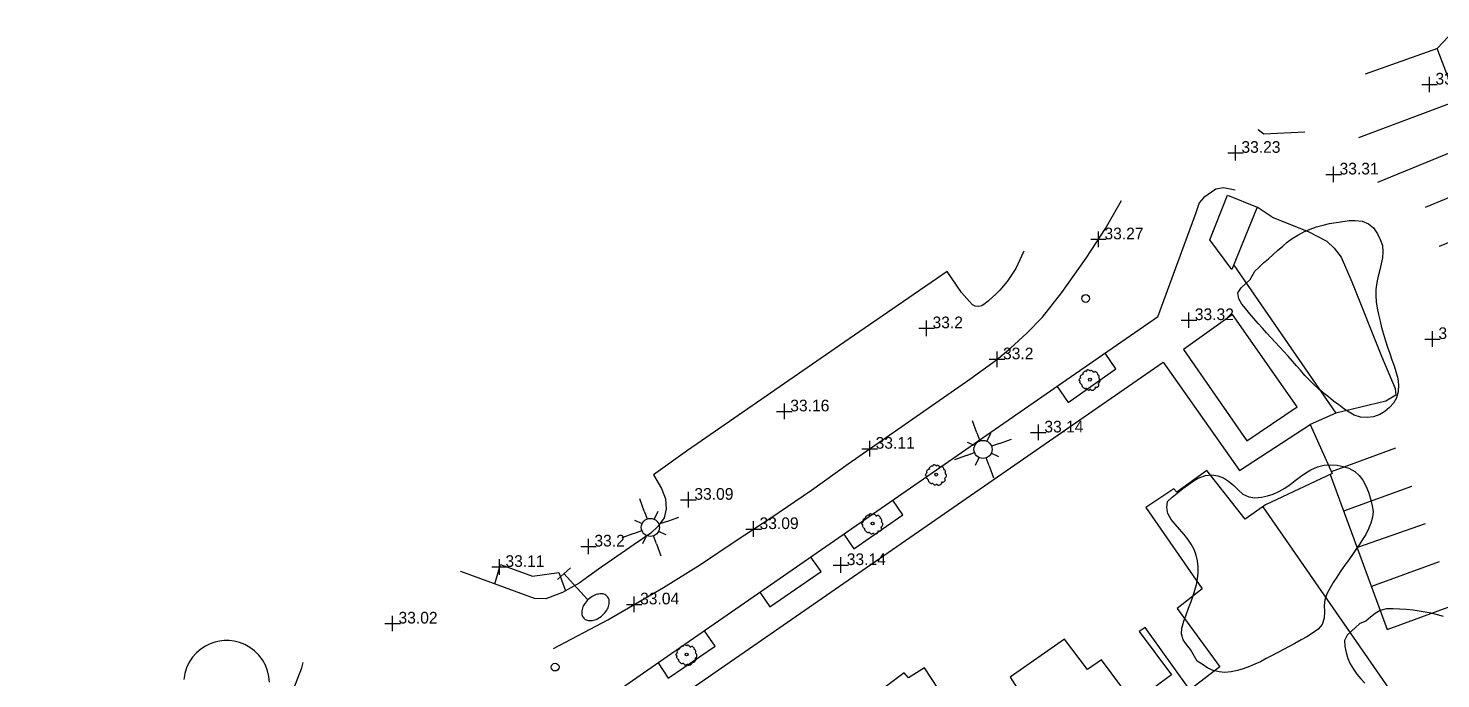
# Model space of a CAD drawing. Extents: x 471511 to 473316, y 4381952 to 4383346.
# Drawn here: x 472821.9 to 472912.6, y 4383178.4 to 4383220.2 of the extents above; entities that cross this region are included whole.
import ezdxf

# ---------------------------------------------------------------- set-up
doc = ezdxf.new("R2010")
doc.units = 0
doc.header["$LTSCALE"] = 4
doc.header["$MEASUREMENT"] = 0
doc.header["$PDMODE"] = 2
doc.header["$PDSIZE"] = 0.5
doc.layers.get('0').update_dxf_attribs({"linetype": 'CONTINUOUS'})
for name, color, linetype in [('290', 253, 'CONTINUOUS'), ('400', 7, 'CONTINUOUS'), ('410', 201, 'CONTINUOUS'), ('411', 12, 'CONTINUOUS'), ('505', 60, 'CONTINUOUS'), ('7101', 7, 'CONTINUOUS'), ('7400', 2, 'CONTINUOUS'), ('7403', 1, 'CONTINUOUS'), ('7440', 7, 'CONTINUOUS'), ('7515', 53, 'CONTINUOUS'), ('7516', 7, 'CONTINUOUS')]:
    doc.layers.add(name, color=color, linetype=linetype)

# ---------------------------------------------------------------- blocks, each defined once
blk = doc.blocks.new('MOJON')
blk.add_circle((0, 0), 0.25)
blk = doc.blocks.new('ARBOL')
at = {"color": 3}
for p, q in [((-1.26, 0.07), (-1.27, -0.01)), ((-1.23, 0.15), (-1.26, 0.07)), ((-1.17, 0.24), (-1.23, 0.15)), ((-1.18, 0.48), (-1.21, 0.39)), ((-1.21, 0.39), (-1.2, 0.31)), ((-1.2, 0.31), (-1.16, 0.22)), ((-1.11, 0.55), (-1.18, 0.48)), ((-1.03, 0.59), (-1.11, 0.55)), ((-1.01, 0.67), (-1.03, 0.59)), ((-0.96, 0.76), (-1.01, 0.67)), ((-0.92, 0.97), (-0.96, 0.88)), ((-0.96, 0.88), (-0.96, 0.7)), ((-0.85, 1.04), (-0.92, 0.97)), ((-0.77, 1.08), (-0.85, 1.04)), ((-0.7, 1.09), (-0.77, 1.08)), ((-0.5, 1.09), (-0.7, 1.09)), ((-0.49, 1.11), (-0.5, 1.08)), ((-0.46, 1.23), (-0.49, 1.11)), ((-0.38, 1.32), (-0.46, 1.23)), ((-0.31, 1.35), (-0.38, 1.32)), ((-0.23, 1.36), (-0.31, 1.35)), ((-0.11, 1.36), (-0.23, 1.36)), ((0, 1.35), (-0.11, 1.36)), ((0.07, 1.26), (0, 1.35)), ((0.12, 1.18), (0.07, 1.26)), ((0.17, 1.25), (0.12, 1.16)), ((0.12, 1.16), (0.12, 1.16)), ((0.24, 1.31), (0.17, 1.25)), ((0.32, 1.32), (0.24, 1.31)), ((0.39, 1.31), (0.32, 1.32)), ((0.55, 1.31), (0.39, 1.31)), ((0.62, 1.26), (0.55, 1.31)), ((0.7, 1.22), (0.62, 1.26)), ((0.76, 1.14), (0.7, 1.22)), ((0.77, 0.97), (0.7, 0.98)), ((0.77, 1.05), (0.76, 1.14)), ((0.77, 0.97), (0.77, 1.05)), ((0.86, 0.95), (0.77, 0.97)), ((0.96, 0.93), (0.86, 0.95)), ((1.03, 0.87), (0.96, 0.93)), ((1.07, 0.79), (1.03, 0.87)), ((1.08, 0.7), (1.07, 0.79)), ((1.1, 0.49), (1.07, 0.51)), ((1.08, 0.6), (1.08, 0.7)), ((1.09, 0.52), (1.08, 0.6)), ((1.17, 0.48), (1.1, 0.49)), ((1.25, 0.41), (1.17, 0.48)), ((1.29, 0.32), (1.25, 0.41)), ((1.3, 0.24), (1.29, 0.32)), ((1.3, 0.15), (1.3, 0.24)), ((1.31, 0.06), (1.3, 0.15)), ((1.31, -0.03), (1.31, 0.06)), ((-1.27, -0.01), (-1.26, -0.13)), ((-1.26, -0.13), (-1.26, -0.21)), ((-1.26, -0.21), (-1.23, -0.3)), ((-1.23, -0.3), (-1.16, -0.32)), ((-1.16, -0.32), (-1.08, -0.34)), ((-1.08, -0.34), (-1.01, -0.35)), ((-1.01, -0.35), (-0.95, -0.35)), ((-0.96, -0.38), (-1.01, -0.49)), ((-1.01, -0.49), (-1, -0.58)), ((-1, -0.58), (-0.96, -0.66)), ((-0.96, -0.66), (-0.96, -0.74)), ((-0.96, -0.74), (-0.88, -0.8)), ((-0.88, -0.8), (-0.8, -0.81)), ((-0.8, -0.81), (-0.72, -0.81)), ((-0.76, -0.81), (-0.75, -0.9)), ((-0.75, -0.9), (-0.73, -0.98)), ((-0.73, -0.98), (-0.68, -1.07)), ((-0.68, -1.07), (-0.61, -1.15)), ((-0.61, -1.15), (-0.53, -1.14)), ((-0.53, -1.14), (-0.45, -1.12)), ((-0.45, -1.12), (-0.37, -1.07)), ((-0.37, -1.05), (-0.37, -1.15)), ((-0.37, -1.15), (-0.27, -1.21)), ((-0.27, -1.21), (-0.19, -1.22)), ((-0.19, -1.22), (-0.07, -1.22)), ((-0.07, -1.22), (0.01, -1.25)), ((0.01, -1.25), (0.08, -1.22)), ((0.08, -1.22), (0.16, -1.16)), ((0.16, -1.16), (0.18, -1.08)), ((0.18, -1.11), (0.25, -1.15)), ((0.25, -1.15), (0.32, -1.16)), ((0.32, -1.16), (0.4, -1.16)), ((0.4, -1.16), (0.47, -1.18)), ((0.47, -1.18), (0.55, -1.16)), ((0.55, -1.16), (0.62, -1.14)), ((0.62, -1.14), (0.7, -1.09)), ((0.7, -1.09), (0.75, -0.93)), ((0.78, -0.99), (0.74, -0.96)), ((0.85, -0.98), (0.78, -0.99)), ((0.93, -0.93), (0.85, -0.98)), ((1.02, -0.92), (0.93, -0.93)), ((1.06, -0.69), (0.98, -0.69)), ((1.06, -0.85), (1.02, -0.92)), ((1.03, -0.69), (1.05, -0.77)), ((1.05, -0.77), (1.06, -0.85)), ((1.13, -0.65), (1.06, -0.69)), ((1.2, -0.61), (1.13, -0.65)), ((1.2, -0.21), (1.27, -0.14)), ((1.2, -0.6), (1.21, -0.59)), ((1.22, -0.31), (1.21, -0.23)), ((1.21, -0.41), (1.22, -0.31)), ((1.21, -0.51), (1.21, -0.41)), ((1.21, -0.59), (1.21, -0.51)), ((1.27, -0.14), (1.31, -0.03))]:
    blk.add_line(p, q, dxfattribs=at)
at = {"color": 25}
blk.add_circle((0, 0), 0.19, dxfattribs=at)
blk = doc.blocks.new('FAROLA')
at = {"color": 7}
for p, q in [((-0.43, 1.04), (-0.22, 0.54)), ((0.43, 1.04), (0.22, 0.54)), ((0.43, 1.04), (0.75, 1.8)), ((-1.04, 0.43), (-1.8, 0.75)), ((-1.04, 0.43), (-0.54, 0.22)), ((1.04, 0.43), (0.54, 0.22)), ((-1.04, -0.43), (-0.54, -0.22)), ((-0.43, -1.04), (-0.22, -0.54)), ((0.43, -1.04), (0.22, -0.54)), ((1.04, -0.43), (0.54, -0.22)), ((1.04, -0.43), (1.8, -0.75)), ((-0.43, -1.04), (-0.75, -1.8))]:
    blk.add_line(p, q, dxfattribs=at)
blk.add_circle((0, 0), 0.58, dxfattribs=at)
blk = doc.blocks.new('STRAFIC')
at = {"color": 1}
blk.add_lwpolyline([(-0.03, 3.64, 0.07), (-0.44, 3.59, 0.08), (-0.76, 3.44, 0.11), (-0.99, 3.21, 0.14), (-1.06, 2.96, 0.14), (-0.99, 2.71, 0.11), (-0.76, 2.48, 0.08), (-0.44, 2.33, 0.07), (-0.03, 2.28, 0.07), (0.38, 2.33, 0.08), (0.7, 2.48, 0.11), (0.93, 2.71, 0.14), (1, 2.96, 0.14), (0.93, 3.21, 0.11), (0.7, 3.44, 0.08), (0.38, 3.59, 0.07)], format="xyb", close=True, dxfattribs=at)
for points in [[(0, 0), (0, 2.25)], [(-0.56, 0), (0.56, 0)]]:
    blk.add_lwpolyline(points, dxfattribs=at)
blk = doc.blocks.new('COTA')
at = {"color": 7}
blk.add_point((0, 0), dxfattribs=at)

msp = doc.modelspace()

# ---------------------------------------------------------------- linework, layer by layer
at = {"layer": '290'}
for points in [[(472913.613, 4383215.521, 33.447), (472907.27, 4383213.144, 33.389)], [(472914.656, 4383212.786, 33.43), (472908.496, 4383210.264, 33.423)], [(472915.59, 4383210.339, 33.415), (472911.549, 4383208.659, 33.321)], [(472855.581, 4383180.337, 33.087), (472859.067, 4383182.184, 33.073), (472862.651, 4383184.262, 33), (472865.019, 4383185.733, 33.029), (472867.308, 4383187.281, 33.116), (472869.55, 4383188.726, 33.073), (472872.151, 4383190.51, 33.073), (472874.498, 4383192.204, 33.087), (472882.318, 4383197.63, 33.189), (472884.034, 4383198.881, 33.203), (472884.93, 4383199.636, 33.189), (472885.975, 4383200.59, 33.189), (472886.98, 4383201.618, 33.203), (472888.225, 4383203.21, 33.196), (472889.79, 4383205.412, 33.232), (472891.039, 4383207.315, 33.29), (472892.048, 4383209.103, 33.29)], [(472916.545, 4383207.835, 33.4), (472912.463, 4383206.165, 33.385), (472912.455, 4383206.165, 33.385)], [(472909.646, 4383193.194, 33.248), (472905.524, 4383191.683, 33.234)], [(472910.683, 4383190.75, 33.292), (472906.314, 4383189.162, 33.292)], [(472911.551, 4383188.349, 33.292), (472907.201, 4383186.831, 33.306)], [(472912.457, 4383185.894, 33.197), (472908.101, 4383184.318, 33.263)]]:
    msp.add_polyline3d(points, dxfattribs=at)
at = {"layer": '400'}
for points in [[(472899.146, 4383204.671, 35.888), (472897.738, 4383206.587, 35.866), (472898.862, 4383209.456, 35.938), (472900.776, 4383208.687, 35.938)], [(472903.332, 4383195.865, 37.055), (472899.182, 4383201.785, 37.185), (472896.04, 4383199.542, 37.185), (472900.1, 4383193.673, 37.055)]]:
    msp.add_polyline3d(points, close=True, dxfattribs=at)
for points in [[(472855.458, 4383171.543, 36.972), (472894.74, 4383198.737, 36.856), (472899.642, 4383191.767, 35.566), (472904.164, 4383194.724, 35.377), (472905.574, 4383191.571, 34.884), (472901.293, 4383189.557, 35.16), (472899.99, 4383188.639, 35.044), (472897.541, 4383191.768, 36.327), (472895.603, 4383190.383, 36.515), (472895.408, 4383190.595, 36.312), (472893.616, 4383189.392, 36.515), (472897.232, 4383184.164, 36.689), (472895.63, 4383182.908, 34.659), (472898.373, 4383179.149, 34.456), (472896.438, 4383177.673, 34.717), (472893.576, 4383181.691, 34.688), (472893.182, 4383181.422, 34.877), (472895.264, 4383178.645, 34.877), (472892.834, 4383176.854, 34.761), (472890.778, 4383179.616, 34.964), (472889.867, 4383178.988, 35.892), (472888.405, 4383180.941, 35.993), (472884.902, 4383178.491, 35.602), (472885.661, 4383177.309, 35.616)], [(472880.758, 4383177.042, 35.312), (472879.411, 4383179.101, 35.326), (472878.385, 4383178.454, 35.979), (472878.1, 4383178.771, 35.993), (472876.483, 4383177.541, 36.254)]]:
    msp.add_polyline3d(points, dxfattribs=at)
at = {"layer": '410'}
for points in [[(472903.824, 4383213.508, 35.348), (472901.193, 4383213.366, 35.29), (472900.855, 4383213.635, 35.29), (472900.876, 4383213.686, 35.292)], [(472901.737, 4383208.052, 34.906), (472900.776, 4383208.687, 35.938)], [(472899.265, 4383204.964, 35.891), (472905.829, 4383195.459, 35.253), (472904.164, 4383194.724, 35.377), (472904.168, 4383194.727, 35.377)], [(472901.122, 4383189.436, 34.759), (472909.921, 4383176.733, 34.773), (472910.643, 4383175.65, 34.773), (472906.912, 4383164.143, 34.831)]]:
    msp.add_polyline3d(points, dxfattribs=at)
at = {"layer": '411'}
for points in [[(472929.782, 4383187.746, 33.381), (472927.98, 4383187.082, 33.28), (472927.013, 4383189.459, 33.28), (472923.977, 4383188.348, 33.28), (472912.335, 4383218.871, 33.468), (472913.433, 4383220.053, 33.541), (472913.384, 4383220.179, 33.54)], [(472912.341, 4383218.877, 33.483), (472907.692, 4383217.224, 33.458)], [(472899.362, 4383209.769, 33.497), (472898.61, 4383209.923, 33.511), (472898.121, 4383209.849, 33.511), (472897.336, 4383209.314, 33.511), (472897.053, 4383208.963, 33.511), (472896.831, 4383208.328, 33.497), (472894.366, 4383201.626, 33.446), (472888.816, 4383197.781, 33.272), (472874.18, 4383187.643, 33.265), (472862.352, 4383179.443, 33.17), (472851.632, 4383171.962, 33.04), (472839.789, 4383163.799, 33.083), (472822.405, 4383151.773, 32.902), (472800.104, 4383136.339, 32.953)], [(472901.737, 4383208.052, 33.444), (472904.049, 4383207.124, 33.444), (472905.251, 4383206.508, 33.444), (472905.714, 4383206.056, 33.444), (472906.168, 4383205.479, 33.444), (472906.843, 4383203.894, 33.357), (472908.741, 4383199.114, 33.357), (472909.634, 4383197.034, 33.386), (472909.667, 4383196.602, 33.386), (472909.027, 4383196.22, 33.401), (472905.829, 4383195.459, 33.386)], [(472885.781, 4383205.85, 33.348), (472885.271, 4383204.754, 33.334), (472884.714, 4383203.904, 33.305), (472884.246, 4383203.344, 33.29), (472884.01, 4383203.111, 33.29), (472883.527, 4383202.674, 33.276), (472883.309, 4383202.489, 33.276), (472883.084, 4383202.355, 33.276), (472882.89, 4383202.31, 33.276), (472882.652, 4383202.33, 33.276), (472882.488, 4383202.411, 33.276), (472882.299, 4383202.624, 33.276), (472881.782, 4383203.194, 33.29), (472880.853, 4383204.548, 33.29), (472874.563, 4383200.222, 33.189), (472864.191, 4383193.053, 33.174), (472862.015, 4383191.489, 33.073), (472862.528, 4383190.621, 33.073), (472862.775, 4383189.948, 33.087), (472862.821, 4383189.316, 33.073), (472862.699, 4383188.725, 33.058), (472862.296, 4383188.167, 33.102), (472861.84, 4383187.735, 33.087), (472860.776, 4383187.018, 33.102), (472858.482, 4383185.441, 33.145), (472857.235, 4383184.536, 33.116), (472856.161, 4383183.936, 33.087), (472855.104, 4383183.527, 33.058), (472854.366, 4383183.545, 33.029), (472849.639, 4383185.288, 33.044), (472849.617, 4383185.297, 33.044)], [(472887.919, 4383197.16, 33.271), (472888.628, 4383196.148, 33.315), (472891.695, 4383198.298, 33.315), (472891.017, 4383199.306, 33.341)], [(472905.447, 4383191.511, 33.19), (472909.122, 4383181.55, 33.226), (472913.277, 4383183.08, 33.197), (472918.197, 4383172.772, 33.226), (472924.269, 4383175.526, 33.226)], [(472874.235, 4383187.681, 33.265), (472874.861, 4383186.73, 33.308), (472878.013, 4383188.916, 33.308), (472877.381, 4383189.86, 33.266)], [(472868.845, 4383183.944, 33.222), (472869.483, 4383183.004, 33.251), (472872.763, 4383185.276, 33.193), (472872.101, 4383186.202, 33.248)], [(472851.811, 4383184.487, 33.087), (472852.191, 4383185.726, 33.145), (472854.234, 4383184.974, 33.145), (472855.931, 4383185.217, 33.116), (472856.356, 4383184.045, 33.087)], [(472862.303, 4383179.409, 33.17), (472862.942, 4383178.43, 33.184), (472865.97, 4383180.486, 33.141), (472865.289, 4383181.479, 33.194)], [(472837.351, 4383178.179, 33.139), (472837.315, 4383178.539, 33.137), (472837.229, 4383178.902, 33.135), (472837.091, 4383179.259, 33.132), (472836.903, 4383179.598, 33.128), (472836.667, 4383179.908, 33.124), (472836.391, 4383180.181, 33.119), (472836.084, 4383180.409, 33.114), (472835.758, 4383180.59, 33.108), (472835.421, 4383180.72, 33.103), (472835.084, 4383180.803, 33.098), (472834.756, 4383180.843, 33.093), (472834.443, 4383180.844, 33.088), (472834.147, 4383180.812, 33.083), (472833.846, 4383180.745, 33.079), (472833.539, 4383180.639, 33.075), (472833.232, 4383180.49, 33.07), (472832.934, 4383180.295, 33.066), (472832.654, 4383180.054, 33.063), (472832.402, 4383179.769, 33.06), (472832.189, 4383179.447, 33.057), (472832.021, 4383179.095, 33.056), (472831.905, 4383178.724, 33.055), (472831.843, 4383178.344, 33.055)], [(472812.046, 4383153.212, 32.891), (472830.438, 4383166.002, 32.986), (472835.623, 4383169.805, 33.044), (472835.861, 4383170.048, 32.942), (472836.134, 4383170.582, 32.957), (472839.43, 4383179.086, 33.123), (472839.508, 4383179.436, 33.098)]]:
    msp.add_polyline3d(points, dxfattribs=at)
at = {"layer": '505'}
for points in [[(472900.625, 4383204.583, 36.228), (472900.903, 4383204.839, 36.228), (472901.185, 4383205.099, 36.228), (472901.486, 4383205.376, 36.228), (472901.785, 4383205.651, 36.228), (472902.081, 4383205.908, 36.228), (472902.407, 4383206.184, 36.228), (472902.697, 4383206.436, 36.228), (472903.022, 4383206.673, 36.228), (472903.378, 4383206.895, 36.228), (472903.758, 4383207.091, 36.228), (472904.165, 4383207.266, 36.228), (472904.579, 4383207.417, 36.228), (472904.998, 4383207.536, 36.228), (472905.42, 4383207.627, 36.228), (472905.843, 4383207.707, 36.228), (472906.266, 4383207.771, 36.228), (472906.67, 4383207.818, 36.228), (472907.069, 4383207.836, 36.228), (472907.511, 4383207.781, 36.228), (472907.908, 4383207.622, 36.228), (472908.24, 4383207.347, 36.228), (472908.498, 4383206.974, 36.228), (472908.672, 4383206.614, 36.228), (472908.805, 4383206.222, 36.228), (472908.84, 4383205.823, 36.228), (472908.811, 4383205.433, 36.228), (472908.734, 4383205.044, 36.228), (472908.639, 4383204.655, 36.228), (472908.539, 4383204.261, 36.228), (472908.452, 4383203.844, 36.221), (472908.397, 4383203.394, 36.214), (472908.389, 4383203.002, 36.214), (472908.413, 4383202.602, 36.214), (472908.47, 4383202.191, 36.214), (472908.555, 4383201.784, 36.214), (472908.656, 4383201.368, 36.214), (472908.761, 4383200.947, 36.214), (472908.878, 4383200.522, 36.214), (472909.008, 4383200.101, 36.214), (472909.138, 4383199.687, 36.214), (472909.28, 4383199.286, 36.214), (472909.423, 4383198.884, 36.214), (472909.562, 4383198.503, 36.214), (472909.681, 4383198.127, 36.214), (472909.795, 4383197.684, 36.214), (472909.85, 4383197.271, 36.214), (472909.827, 4383196.828, 36.214), (472909.722, 4383196.44, 36.214), (472909.528, 4383196.098, 36.214), (472909.271, 4383195.806, 36.214), (472908.968, 4383195.566, 36.214), (472908.643, 4383195.357, 36.214), (472908.235, 4383195.221, 36.214), (472907.821, 4383195.168, 36.214), (472907.402, 4383195.198, 36.214), (472907, 4383195.329, 36.214), (472906.669, 4383195.51, 36.214), (472906.339, 4383195.735, 36.214), (472906.007, 4383195.982, 36.214), (472905.674, 4383196.232, 36.214), (472905.344, 4383196.492, 36.214), (472905.014, 4383196.753, 36.214), (472904.681, 4383197.034, 36.214), (472904.404, 4383197.288, 36.214), (472904.122, 4383197.573, 36.214), (472903.837, 4383197.878, 36.214), (472903.541, 4383198.217, 36.214), (472903.289, 4383198.503, 36.214), (472903.026, 4383198.797, 36.214), (472902.751, 4383199.104, 36.214), (472902.472, 4383199.411, 36.214), (472902.199, 4383199.716, 36.214), (472901.93, 4383200.009, 36.214), (472901.672, 4383200.289, 36.214), (472901.375, 4383200.611, 36.214), (472901.108, 4383200.906, 36.214), (472900.825, 4383201.221, 36.214), (472900.549, 4383201.543, 36.214), (472900.304, 4383201.834, 36.214), (472900.038, 4383202.153, 36.214), (472899.787, 4383202.459, 36.214), (472899.589, 4383202.802, 36.214), (472899.523, 4383203.18, 36.214), (472899.745, 4383203.51, 36.214), (472900.035, 4383203.777, 36.214), (472900.313, 4383204.033, 36.214)], [(472896.48, 4383180.268, 36.556), (472896.232, 4383180.584, 36.571), (472896.016, 4383180.899, 36.534), (472895.909, 4383181.27, 36.52), (472895.939, 4383181.651, 36.52), (472896.063, 4383182.086, 36.52), (472896.2, 4383182.494, 36.52), (472896.363, 4383182.926, 36.52), (472896.53, 4383183.362, 36.52), (472896.658, 4383183.716, 36.52), (472896.775, 4383184.074, 36.52), (472896.868, 4383184.442, 36.52), (472896.936, 4383184.818, 36.52), (472896.972, 4383185.196, 36.52), (472896.976, 4383185.583, 36.52), (472896.931, 4383185.965, 36.52), (472896.844, 4383186.34, 36.52), (472896.712, 4383186.696, 36.52), (472896.538, 4383187.038, 36.52), (472896.319, 4383187.361, 36.52), (472896.087, 4383187.656, 36.52), (472895.78, 4383187.997, 36.52), (472895.494, 4383188.317, 36.52), (472895.245, 4383188.625, 36.52), (472895.039, 4383189.003, 36.52), (472894.958, 4383189.387, 36.52), (472895.013, 4383189.775, 36.52), (472895.304, 4383190.046, 36.52), (472895.636, 4383190.324, 36.52), (472895.99, 4383190.603, 36.52), (472896.352, 4383190.874, 36.52), (472896.719, 4383191.118, 36.52), (472897.084, 4383191.313, 36.52), (472897.446, 4383191.443, 36.52), (472897.865, 4383191.499, 36.52), (472898.252, 4383191.436, 36.52), (472898.611, 4383191.289, 36.52), (472898.93, 4383191.078, 36.52), (472899.262, 4383190.803, 36.52), (472899.54, 4383190.53, 36.52), (472899.857, 4383190.25, 36.52), (472900.233, 4383190.08, 36.484), (472900.617, 4383190.021, 36.418), (472901.038, 4383190.049, 36.317), (472901.435, 4383190.136, 36.244), (472901.785, 4383190.258, 36.186), (472902.155, 4383190.427, 36.15), (472902.545, 4383190.641, 36.121), (472902.884, 4383190.878, 36.107), (472903.216, 4383191.134, 36.092), (472903.549, 4383191.389, 36.092), (472903.883, 4383191.622, 36.092), (472904.218, 4383191.821, 36.092), (472904.643, 4383192.005, 36.092), (472905.072, 4383192.102, 36.092), (472905.489, 4383192.133, 36.092), (472905.894, 4383192.102, 36.092), (472906.285, 4383192.035, 36.092), (472906.653, 4383191.92, 36.078), (472907.044, 4383191.708, 36.056), (472907.326, 4383191.458, 36.02), (472907.551, 4383191.141, 35.991), (472907.747, 4383190.78, 35.962), (472907.918, 4383190.381, 35.925), (472908.051, 4383189.955, 35.904), (472908.159, 4383189.51, 35.896), (472908.209, 4383189.137, 35.911), (472908.183, 4383188.761, 35.918), (472908.07, 4383188.382, 35.918), (472907.92, 4383188.017, 35.918), (472907.743, 4383187.665, 35.918), (472907.541, 4383187.331, 35.918), (472907.324, 4383187.005, 35.918), (472907.103, 4383186.692, 35.918), (472906.836, 4383186.313, 35.918), (472906.579, 4383185.951, 35.918), (472906.336, 4383185.606, 35.918), (472906.105, 4383185.256, 35.918), (472905.873, 4383184.913, 35.911), (472905.645, 4383184.573, 35.875), (472905.445, 4383184.241, 35.817), (472905.244, 4383183.852, 35.744), (472905.118, 4383183.465, 35.693), (472905.08, 4383183.089, 35.672), (472905.094, 4383182.707, 35.679), (472905.064, 4383182.276, 35.657), (472904.942, 4383181.885, 35.65), (472904.684, 4383181.57, 35.65), (472904.331, 4383181.315, 35.664), (472903.955, 4383181.094, 35.679), (472903.589, 4383180.886, 35.686), (472903.178, 4383180.661, 35.708), (472902.828, 4383180.471, 35.708), (472902.465, 4383180.278, 35.708), (472902.098, 4383180.081, 35.693), (472901.731, 4383179.884, 35.693), (472901.351, 4383179.683, 35.693), (472900.976, 4383179.487, 35.693), (472900.618, 4383179.322, 35.722), (472900.276, 4383179.175, 35.795), (472899.874, 4383179.028, 35.896), (472899.5, 4383178.919, 35.983), (472899.101, 4383178.838, 36.07), (472898.694, 4383178.804, 36.114), (472898.32, 4383178.835, 36.143), (472897.948, 4383178.916, 36.201), (472897.597, 4383179.075, 36.215), (472897.242, 4383179.324, 36.223), (472896.916, 4383179.53, 36.223)]]:
    msp.add_polyline3d(points, close=True, dxfattribs=at)
msp.add_polyline3d([(472912.727, 4383182.392, 36.673), (472912.346, 4383182.504, 36.687), (472911.95, 4383182.597, 36.709), (472911.553, 4383182.675, 36.738), (472911.162, 4383182.734, 36.774), (472910.783, 4383182.788, 36.818), (472910.332, 4383182.831, 36.861), (472909.905, 4383182.869, 36.897), (472909.51, 4383182.89, 36.934), (472909.081, 4383182.879, 36.963), (472908.671, 4383182.78, 36.963), (472908.347, 4383182.587, 36.977), (472908.04, 4383182.351, 36.977), (472907.752, 4383182.093, 36.977), (472907.362, 4383181.938, 36.564), (472907.092, 4383181.69, 36.477), (472906.825, 4383181.444, 36.375), (472906.537, 4383181.195, 36.317), (472906.378, 4383180.844, 36.317), (472906.395, 4383180.468, 36.303), (472906.473, 4383180.086, 36.303), (472906.588, 4383179.698, 36.303), (472906.737, 4383179.353, 36.303), (472906.943, 4383179.006, 36.303), (472907.178, 4383178.682, 36.303), (472907.428, 4383178.394, 36.303), (472907.683, 4383178.116, 36.303)], dxfattribs=at)

# ---------------------------------------------------------------- block references
at = {"layer": '7101'}
for p in [(472911.835, 4383216.563, 33.556), (472899.375, 4383212.176, 33.23), (472905.678, 4383210.787, 33.31), (472890.582, 4383206.619, 33.269), (472879.543, 4383200.907, 33.201), (472896.385, 4383201.429, 33.317), (472912.026, 4383200.216, 33.288), (472884.07, 4383198.912, 33.203), (472870.409, 4383195.568, 33.158), (472886.724, 4383194.214, 33.136), (472875.889, 4383193.169, 33.105), (472864.251, 4383189.89, 33.085), (472868.436, 4383188.008, 33.094), (472857.832, 4383186.887, 33.201), (472852.12, 4383185.576, 33.114), (472874.036, 4383185.693, 33.136), (472860.767, 4383183.17, 33.038), (472845.254, 4383181.94, 33.019)]:
    msp.add_blockref('COTA', p, dxfattribs=at)
at = {"layer": '7400', "rotation": 222.6000043791743}
for p in [(472883.166, 4383193.123, 33.268), (472861.805, 4383188.11, 33.073)]:
    msp.add_blockref('FAROLA', p, dxfattribs=at)
at = {"layer": '7403', "rotation": 222.6000043791743}
msp.add_blockref('STRAFIC', (472856.257, 4383185.144, 33.058), dxfattribs=at)
at = {"layer": '7440', "rotation": 222.6000043791743}
for p in [(472889.756, 4383202.82, 33.312), (472855.692, 4383179.14, 33.022)]:
    msp.add_blockref('MOJON', p, dxfattribs=at)
at = {"layer": '7515', "xscale": 0.5, "yscale": 0.5, "zscale": 0.5, "rotation": 222.6000043791743}
for p in [(472890.025, 4383197.605, 36.879), (472876.071, 4383188.365, 36.371), (472864.132, 4383179.949, 36.371)]:
    msp.add_blockref('ARBOL', p, dxfattribs=at)
at = {"layer": '7516', "xscale": 0.5, "yscale": 0.5, "zscale": 0.5, "rotation": 222.6000043791743}
msp.add_blockref('ARBOL', (472880.156, 4383191.507, 37.357), dxfattribs=at)

# ---------------------------------------------------------------- texts
at = {"layer": '7101'}
for s, p in [('33.56', (472912.215, 4383216.563, 33.56)), ('33.23', (472899.755, 4383212.176, 33.23)), ('33.31', (472906.058, 4383210.787, 33.31)), ('33.27', (472890.962, 4383206.619, 33.27)), ('33.2', (472879.923, 4383200.907, 33.2)), ('33.32', (472896.765, 4383201.429, 33.32)), ('33.29', (472912.406, 4383200.216, 33.29)), ('33.2', (472884.45, 4383198.912, 33.2)), ('33.16', (472870.789, 4383195.568, 33.16)), ('33.14', (472887.104, 4383194.214, 33.14)), ('33.11', (472876.269, 4383193.169, 33.11)), ('33.09', (472864.631, 4383189.89, 33.09)), ('33.09', (472868.816, 4383188.008, 33.09)), ('33.2', (472858.212, 4383186.887, 33.2)), ('33.11', (472852.5, 4383185.576, 33.11)), ('33.14', (472874.416, 4383185.693, 33.14)), ('33.04', (472861.147, 4383183.17, 33.04)), ('33.02', (472845.634, 4383181.94, 33.02))]:
    msp.add_text(s, height=0.75, dxfattribs=at).set_placement(p)

doc.saveas('drawing.dxf')
